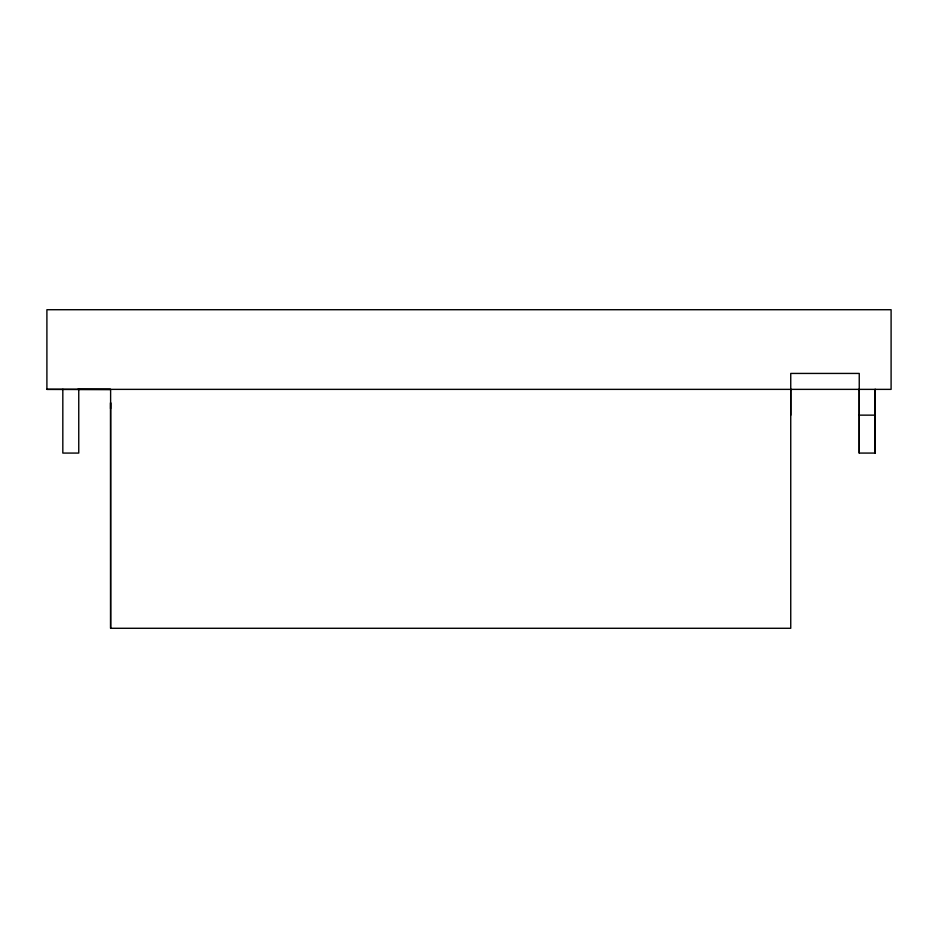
<?xml version="1.0" encoding="UTF-8"?>
<svg xmlns="http://www.w3.org/2000/svg" width="938" height="938" viewBox="0 0 938 938"><rect width="100%" height="100%" fill="white"/><g stroke="black" fill="none" stroke-linecap="round" stroke-linejoin="round"><path stroke-width="1.41" d="M78.757 389.364L78.757 453.077L62.823 453.077L62.823 389.364L110.614 389.364L110.614 628.284L790.746 628.284L790.746 373.43L859.243 373.43L859.243 453.077L875.177 453.077L875.177 389.364L875.177 453.077M790.746 415.229L790.746 389.364M859.243 453.077L859.243 389.364M110.555 408.734L110.578 402.824M77.655 389.364L891.1 389.364L891.1 309.716L46.9 309.716L46.9 389.364L63.01 389.364M859.231 415.147L875.166 415.147M46.9 389.364L110.614 389.505M110.578 402.672L110.614 628.284"/></g></svg>
